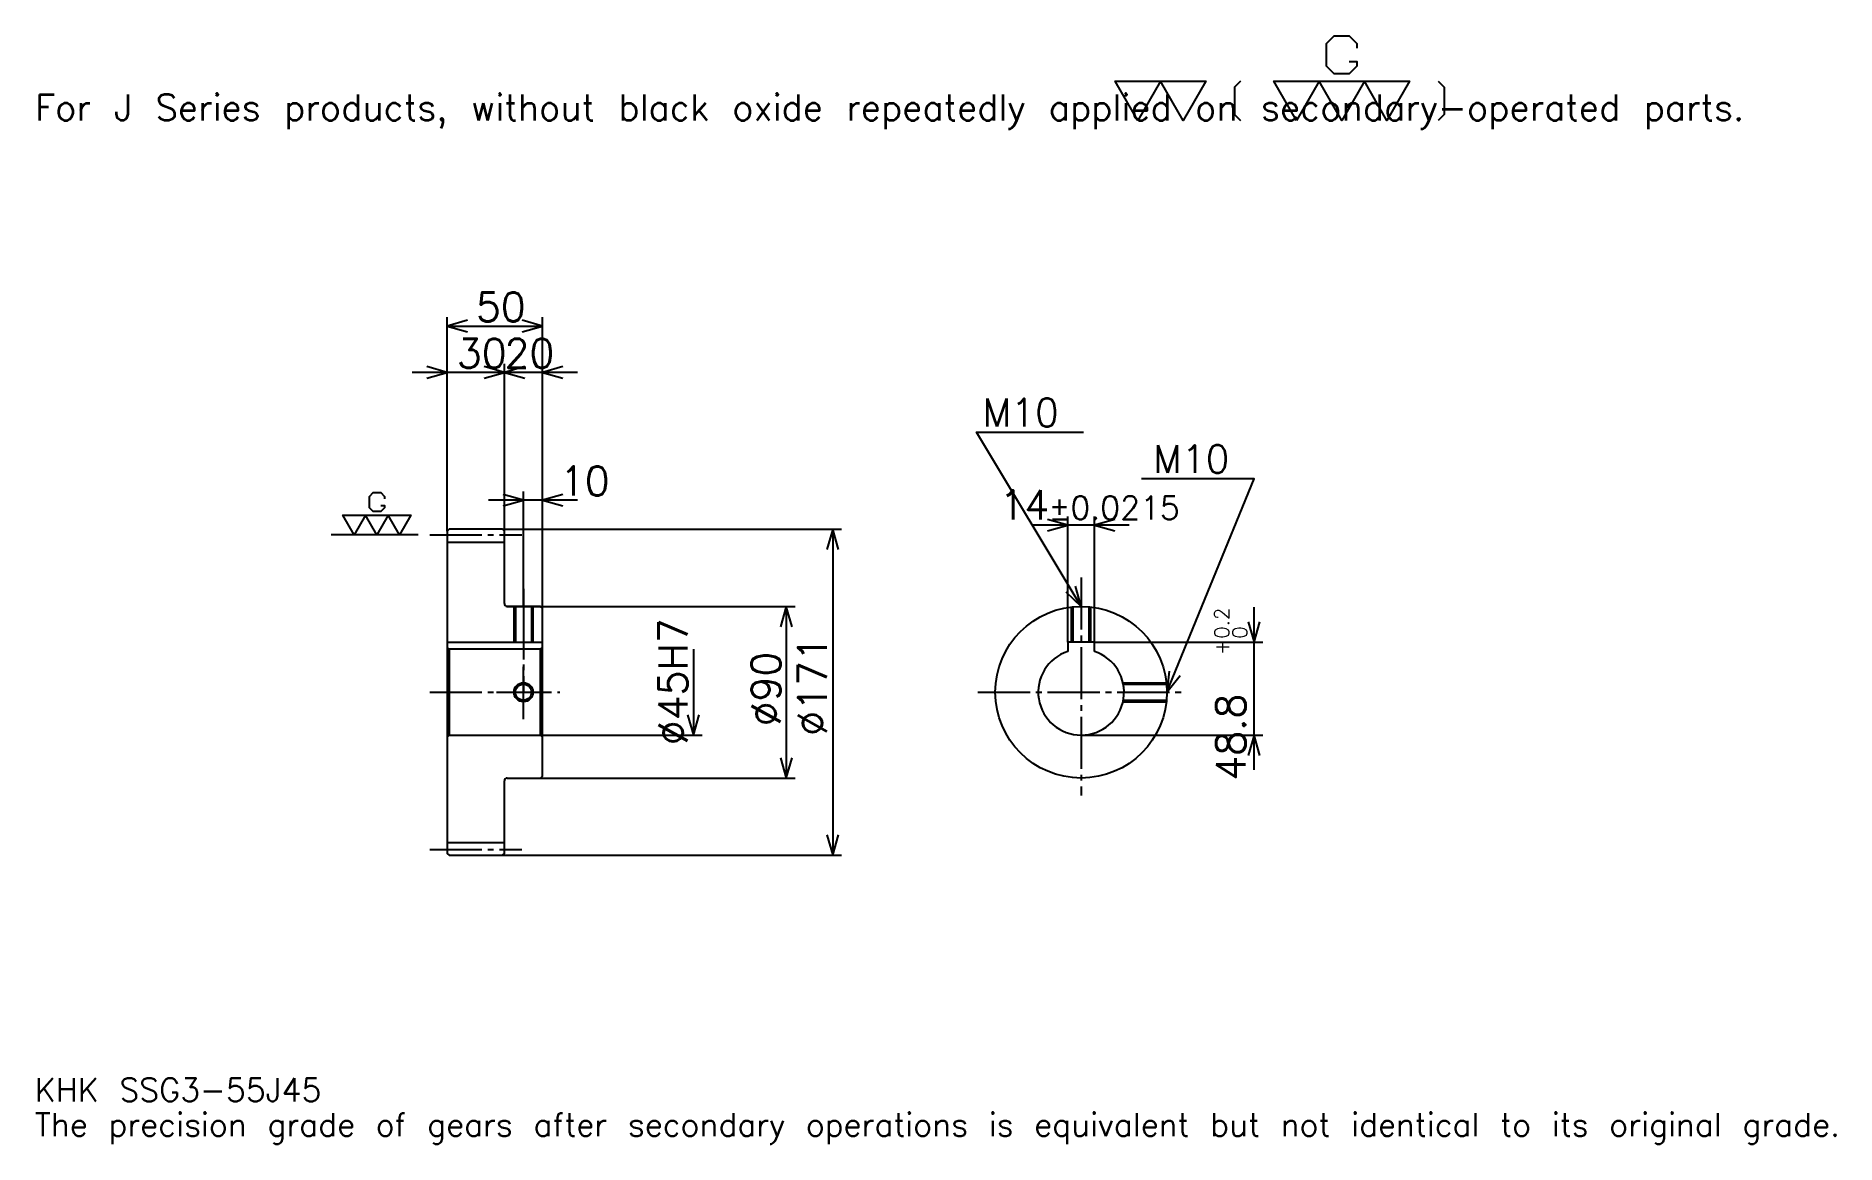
# Model space of a CAD drawing. Extents: x 31 to 975, y 11 to 592.
import ezdxf

# ---------------------------------------------------------------- set-up
doc = ezdxf.new("R2010")
doc.units = 0
doc.linetypes.add('DASHDOT', pattern=[36.521738, 27.391304, -3.043478, 3.043478, -3.043478])
doc.layers.get('0').update_dxf_attribs({"linetype": 'CONTINUOUS'})
doc.layers.add('DASHDOT', color=6, linetype='DASHDOT')
doc.styles.add('KANJI', font='TXT', dxfattribs={"bigfont": 'BIGFONT'})

msp = doc.modelspace()

# ---------------------------------------------------------------- linework, layer by layer
at = {"color": 5}
for p, q in [((246.521729, 333.543488), (246.521729, 444.630432)), ((296.521729, 333.543488), (296.521729, 444.630432)), ((246.521729, 440.065216), (296.521729, 440.065216)), ((294.782593, 415.717407), (228.260864, 415.717407)), ((314.782593, 415.717407), (258.260864, 415.717407)), ((276.521729, 333.543488), (276.521729, 420.282623)), ((286.521729, 333.543488), (286.521729, 353.326111)), ((314.782593, 348.760864), (268.260864, 348.760864)), ((571.913025, 274.343475), (571.913025, 340.217407)), ((585.913025, 274.343475), (585.913025, 340.217407)), ((246.521729, 332.543488), (246.521729, 333.543488)), ((275.521729, 333.543488), (296.521729, 333.543488)), ((276.521729, 332.543488), (276.521729, 333.543488)), ((286.521729, 293.043488), (286.521729, 333.543488)), ((286.521729, 293.043488), (286.521729, 333.543488)), ((296.521729, 333.543488), (453.260864, 333.543488)), ((296.521729, 292.043488), (296.521729, 333.543488)), ((448.695648, 333.543488), (448.695648, 162.543488)), ((604.173889, 335.652161), (553.652161, 335.652161)), ((278.021729, 293.043488), (296.521729, 293.043488)), ((296.521729, 293.043488), (428.913025, 293.043488)), ((424.347809, 293.043488), (424.347809, 203.043488)), ((669.565186, 207.282623), (669.565186, 292.60437)), ((585.913025, 274.343475), (674.130371, 274.343475)), ((375.652161, 270.543488), (375.652161, 225.543488)), ((296.521729, 225.543488), (380.217377, 225.543488)), ((578.913025, 225.543488), (674.130371, 225.543488)), ((278.021729, 203.043488), (296.521729, 203.043488)), ((296.521729, 203.043488), (428.913025, 203.043488)), ((275.521729, 162.543488), (296.521729, 162.543488)), ((296.521729, 162.543488), (453.260864, 162.543488))]:
    msp.add_line(p, q, dxfattribs=at)
at = {"color": 7}
msp.add_line((231.304337, 330.543488), (185.652161, 330.543488), dxfattribs=at)
at = {"color": 4}
for p, q in [((246.521729, 326.793488), (276.521729, 326.793488)), ((246.521729, 274.343475), (296.521729, 274.343475)), ((247.521729, 270.543488), (247.521729, 225.543488)), ((295.521729, 270.543488), (296.521729, 271.543488)), ((295.521729, 225.543488), (296.521729, 224.543488)), ((246.521729, 169.293488), (276.521729, 169.293488))]:
    msp.add_line(p, q, dxfattribs=at)
at = {"color": 7}
for points in [[(719.478271, 578.687012), (723.434814, 578.687012), (723.434814, 576.313049), (719.478271, 572.356567), (711.565247, 572.356567), (707.608704, 576.313049), (707.608704, 588.182617), (711.565247, 592.13916), (719.478271, 592.13916), (723.434814, 588.182617), (723.434814, 585.808716)], [(608.695679, 547.826111), (596.826111, 568.400024), (644.304382, 568.400024), (632.434814, 547.826111), (620.565247, 568.400024), (608.695679, 547.826111)], [(662.504395, 568.400024), (659.339172, 565.234802), (659.339172, 550.991333), (662.504395, 547.826111)], [(691.782654, 547.826111), (679.913086, 568.400024), (751.130493, 568.400024), (739.260864, 547.826111), (727.391357, 568.400024), (715.52179, 547.826111), (703.652222, 568.400024), (691.782654, 547.826111)], [(766.165222, 568.400024), (769.330444, 565.234802), (769.330444, 550.991333), (766.165222, 547.826111)], [(211.673904, 345.973938), (213.652161, 345.973938), (213.652161, 344.786957), (211.673904, 342.808716), (207.717377, 342.808716), (205.73912, 344.786957), (205.73912, 350.721741), (207.717377, 352.700012), (211.673904, 352.700012), (213.652161, 350.721741), (213.652161, 349.53479)], [(197.82608, 330.543488), (191.891296, 340.830444), (227.499985, 340.830444), (221.565201, 330.543488), (215.630432, 340.830444), (209.695648, 330.543488), (203.760864, 340.830444), (197.82608, 330.543488)]]:
    msp.add_lwpolyline(points, dxfattribs=at)
at = {"color": 5}
for points in [[(257.173889, 443.108704), (246.521729, 440.065216), (257.173889, 437.021729)], [(285.869568, 437.021729), (296.521729, 440.065216), (285.869568, 443.108704)], [(235.869553, 412.67395), (246.521729, 415.717407), (235.869553, 418.760864)], [(265.869568, 412.67395), (276.521729, 415.717407), (265.869568, 418.760864)], [(287.173889, 418.760864), (276.521729, 415.717407), (287.173889, 412.67395)], [(307.173889, 418.760864), (296.521729, 415.717407), (307.173889, 412.67395)], [(578.913025, 293.043488), (524.130432, 384.347839), (580.130371, 384.347839)], [(623.913025, 248.043488), (669.565186, 360), (610.521729, 360)], [(275.869568, 345.717407), (286.521729, 348.760864), (275.869568, 351.804352)], [(307.173889, 351.804352), (296.521729, 348.760864), (307.173889, 345.717407)], [(451.739136, 322.891296), (448.695648, 333.543488), (445.652161, 322.891296)], [(561.260864, 332.608704), (571.913025, 335.652161), (561.260864, 338.695648)], [(596.565186, 338.695648), (585.913025, 335.652161), (596.565186, 332.608704)], [(570.822754, 300.611786), (578.913025, 293.043488), (576.042297, 303.7435)], [(427.391296, 282.391296), (424.347809, 293.043488), (421.304321, 282.391296)], [(666.521729, 284.995667), (669.565186, 274.343475), (672.608643, 284.995667)], [(625.116943, 259.056305), (623.913025, 248.043488), (630.753296, 256.757965)], [(372.608673, 236.195663), (375.652161, 225.543488), (378.695618, 236.195663)], [(672.608643, 214.891312), (669.565186, 225.543488), (666.521729, 214.891312)], [(421.304321, 213.695663), (424.347809, 203.043488), (427.391296, 213.695663)], [(445.652161, 173.195663), (448.695648, 162.543488), (451.739136, 173.195663)]]:
    msp.add_lwpolyline(points, dxfattribs=at)
at = {"color": 4}
for points in [[(276.521729, 294.543488), (276.521729, 332.543488), (275.521729, 333.543488), (247.521729, 333.543488), (246.521729, 332.543488), (246.521729, 224.543488)], [(278.021729, 203.043488), (295.521729, 203.043488), (296.521729, 204.043488), (296.521729, 292.043488), (295.521729, 293.043488), (278.021729, 293.043488)], [(281.521729, 293.043488), (281.521729, 274.343475)], [(282.331726, 293.043488), (282.331726, 274.343475)], [(290.711731, 293.043488), (290.711731, 274.343475)], [(291.521729, 293.043488), (291.521729, 274.343475)], [(573.913025, 274.343475), (573.913025, 292.764832)], [(574.723022, 274.343475), (574.723022, 292.847992)], [(583.103027, 274.343475), (583.103027, 292.847992)], [(583.913025, 274.343475), (583.913025, 292.764832)], [(585.913025, 269.42688), (585.913025, 274.343475), (571.913025, 274.343475), (571.913025, 269.42688)], [(246.521729, 224.543488), (247.521729, 225.543488), (295.521729, 225.543488), (295.521729, 270.543488), (247.521729, 270.543488), (246.521729, 271.543488)], [(600.850464, 253.043488), (623.634399, 253.043488)], [(601.019409, 252.23349), (623.717529, 252.23349)], [(600.850464, 243.043488), (623.634399, 243.043488)], [(601.019409, 243.853485), (623.717529, 243.853485)], [(246.521729, 224.543488), (246.521729, 163.543488), (247.521729, 162.543488), (275.521729, 162.543488), (276.521729, 163.543488), (276.521729, 201.543488)]]:
    msp.add_lwpolyline(points, dxfattribs=at)
for centre, radius in [((578.913025, 248.043488), 45), ((286.521729, 248.043488), 4.19)]:
    msp.add_circle(centre, radius, dxfattribs=at)
at = {"color": 7}
msp.add_circle((286.521729, 248.043488), 5, dxfattribs=at)
at = {"color": 4}
for centre, radius, start, end in [((278.021729, 294.543488), 1.5, 180, 270), ((578.913025, 248.043488), 22.5, 108.12620381, 71.87379619), ((278.021729, 201.543488), 1.5, 90, 180)]:
    msp.add_arc(centre, radius, start, end, dxfattribs=at)
at = {"layer": 'DASHDOT', "color": 7}
for p, q in [((237.391296, 330.543488), (285.652161, 330.543488)), ((578.913025, 308.260864), (578.913025, 193.913055)), ((286.521729, 293.043488), (286.521729, 248.043488)), ((237.391296, 248.043488), (305.652161, 248.043488)), ((524.782593, 248.043488), (633.043457, 248.043488)), ((237.391296, 165.543488), (285.652161, 165.543488))]:
    msp.add_line(p, q, dxfattribs=at)
for points in [[(286.521729, 302.17392), (286.521729, 265.213043)], [(286.521729, 233.913055), (286.521729, 262.17392)], [(272.391296, 248.043488), (300.652161, 248.043488)]]:
    msp.add_lwpolyline(points, dxfattribs=at)

# ---------------------------------------------------------------- texts
at = {"color": 7, "style": 'KANJI'}
for s, height, p in [('For J Series products, without black oxide repeatedly applied on secondary-operated parts.', 13.695652, (30.434782, 547.826111)), ('50', 15.217391, (261.630432, 442.5)), ('30', 15.217391, (251.630417, 418.152191)), ('20', 15.217391, (276.630432, 418.152191)), ('M10', 14.608696, (527.173889, 387.391296)), ('M10', 14.608696, (616.608704, 363.043488)), ('10', 15.217391, (305.652161, 351.195679)), ('14', 15.217391, (536.088257, 338.695648)), ('%%p0.0215', 12.173913, (561.803833, 338.695648)), ('KHK SSG3-55J45', 12.173913, (30.434782, 33.47826)), ('The precision grade of gears after secondary operations is equivalent but not identical to its original grade.', 12.173913, (30.434782, 15.217391))]:
    msp.add_text(s, height=height, dxfattribs=at).set_placement(p)
for s, height, p in [('%%c45H7', 15.217391, (372.608673, 220.271744)), ('0.2', 7.608696, (656.478271, 276.06189)), ('+', 7.608696, (656.478271, 267.540161)), ('0', 7.608696, (665.913025, 276.06189)), ('%%c90', 15.217391, (421.304321, 230.163055)), ('%%c171', 15.217391, (445.652161, 225.217407)), ('48.8', 15.217391, (665, 201.673248))]:
    msp.add_text(s, height=height, rotation=90, dxfattribs=at).set_placement(p)

doc.saveas('drawing.dxf')
